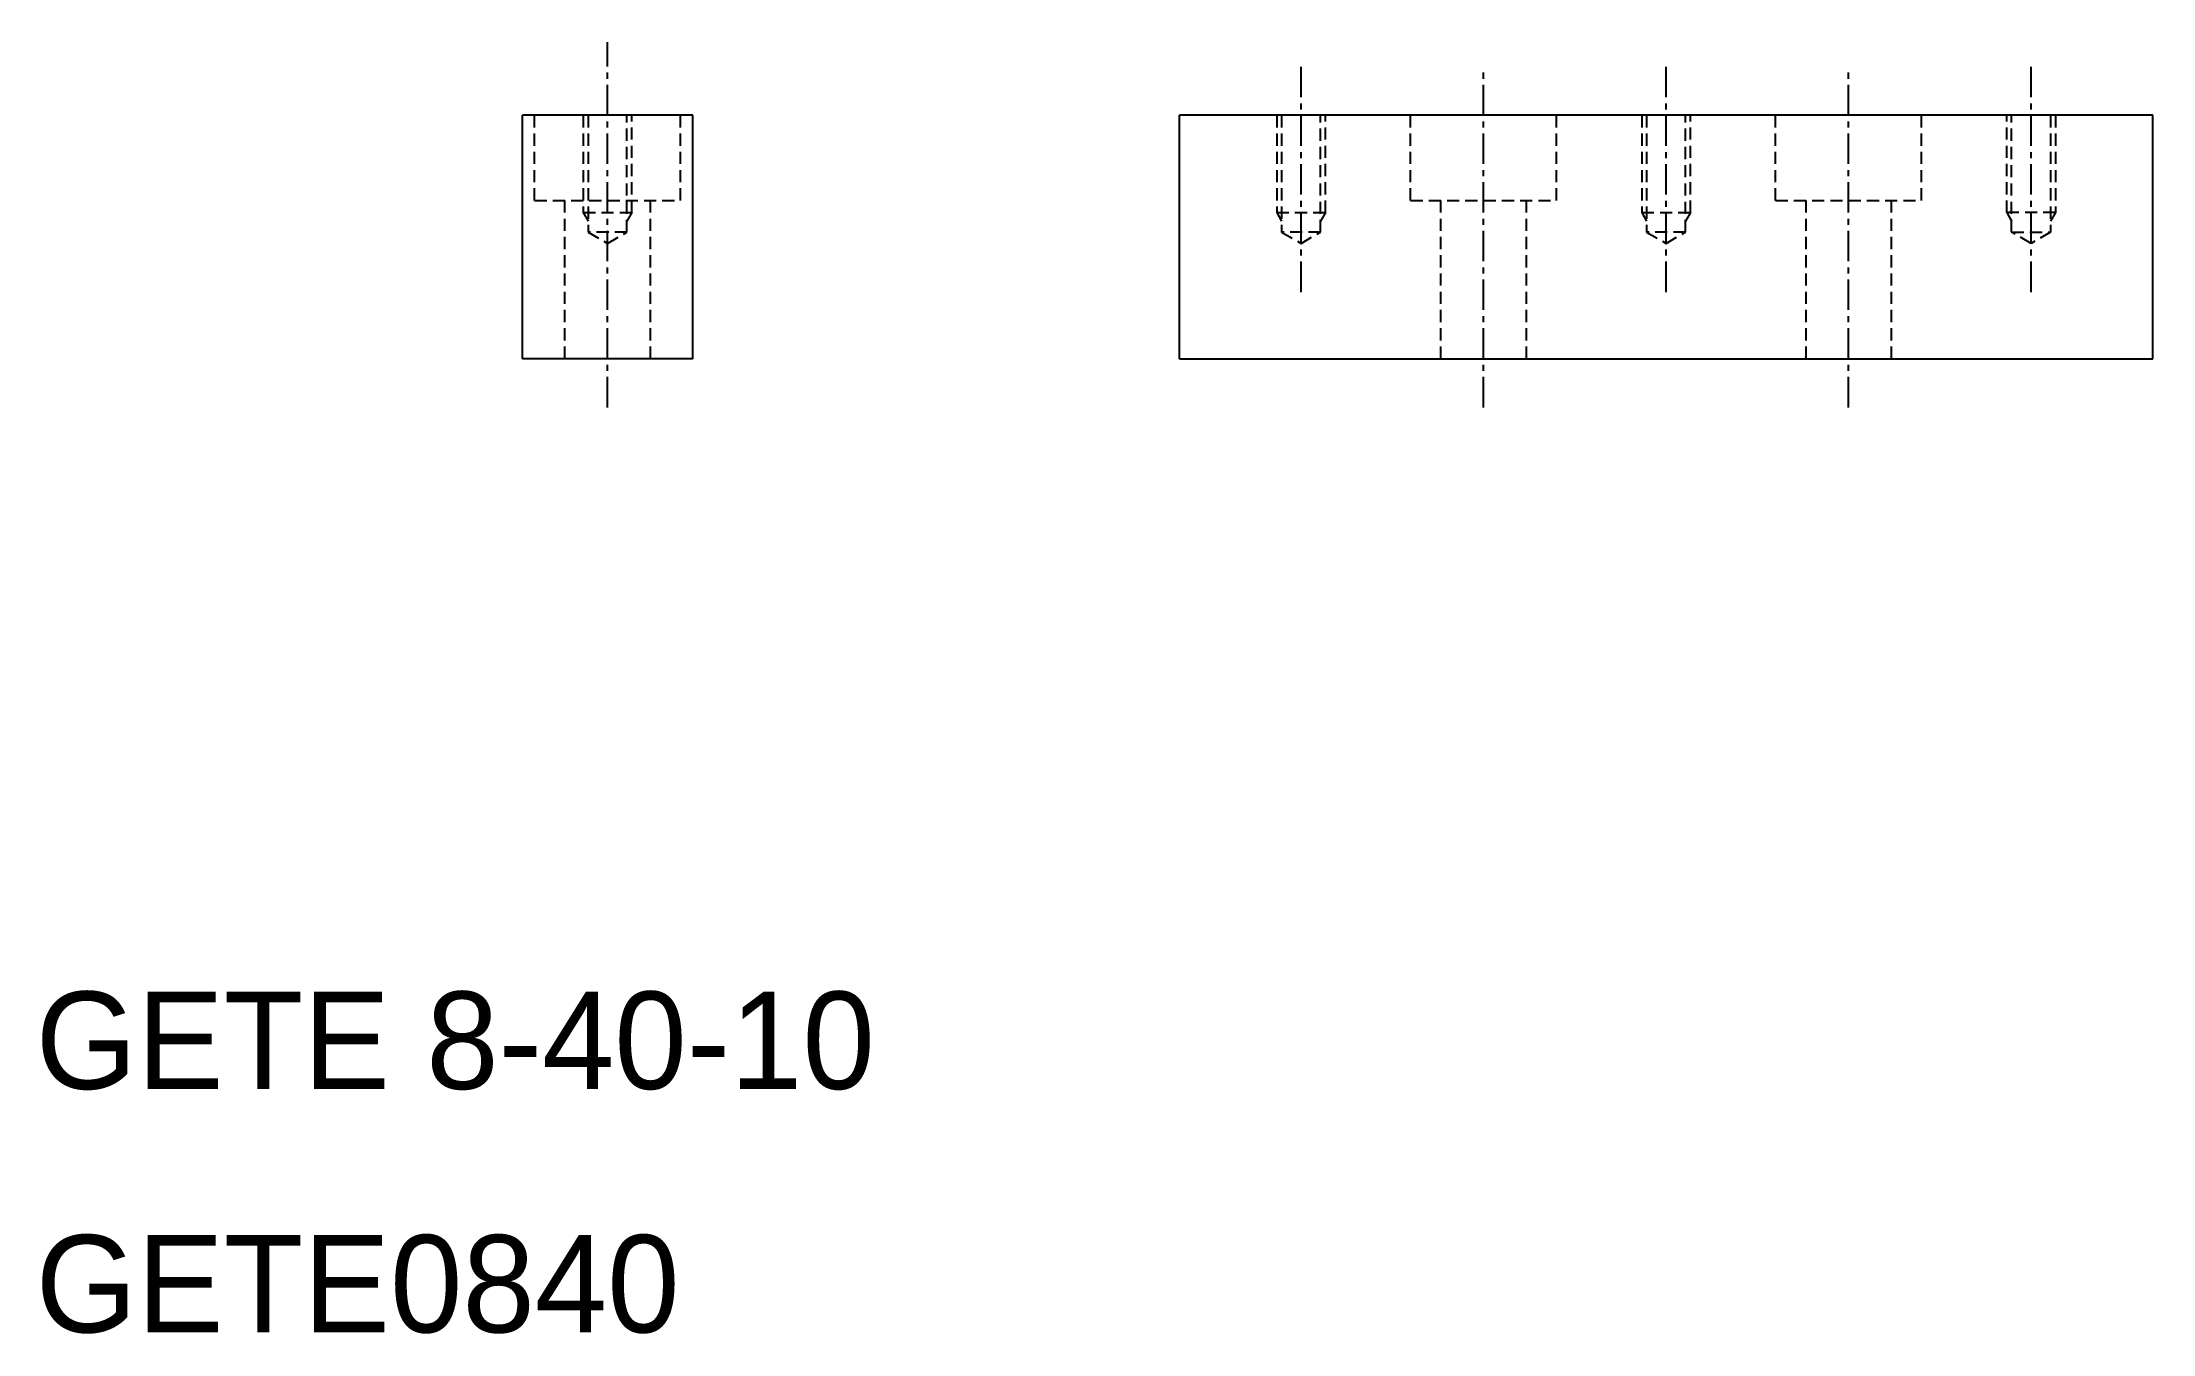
# Model space of a CAD drawing. Extents: x 10.3 to 97, y 9.9 to 63.
import ezdxf

# ---------------------------------------------------------------- set-up
doc = ezdxf.new("R2010")
doc.units = 0
doc.linetypes.add('CENTER', pattern=[2, 1.25, -0.25, 0.25, -0.25])
doc.linetypes.add('DASHED', pattern=[0.75, 0.5, -0.25])
doc.layers.get('0').update_dxf_attribs({"linetype": 'CONTINUOUS'})
doc.layers.add('CENTER', color=1, linetype='CENTER')

msp = doc.modelspace()

# ---------------------------------------------------------------- linework, layer by layer
at = {"color": 7, "linetype": 'CONTINUOUS'}
for p, q in [((37, 60), (30, 60)), ((30, 50), (30, 60)), ((37, 50), (37, 60)), ((57, 50), (57, 60)), ((97, 60), (57, 60)), ((97, 50), (97, 60)), ((37, 50), (30, 50)), ((57, 50), (97, 50))]:
    msp.add_line(p, q, dxfattribs=at)
at = {"color": 3, "linetype": 'DASHED'}
for p, q in [((30.5, 56.5), (30.5, 60)), ((32.5, 60), (32.5, 56)), ((32.7, 60), (32.7, 55.2)), ((34.3, 55.2), (34.3, 60)), ((34.5, 56), (34.5, 60)), ((36.5, 56.5), (36.5, 60)), ((61, 60), (61, 56)), ((61.2, 60), (61.2, 55.2)), ((62.8, 55.2), (62.8, 60)), ((63, 56), (63, 60)), ((66.5, 56.5), (66.5, 60)), ((72.5, 56.5), (72.5, 60)), ((76, 60), (76, 56)), ((76.2, 60), (76.2, 55.2)), ((77.8, 55.2), (77.8, 60)), ((78, 56), (78, 60)), ((81.5, 56.5), (81.5, 60)), ((87.5, 56.5), (87.5, 60)), ((91, 56), (91, 60)), ((91.2, 55.2), (91.2, 60)), ((92.8, 60), (92.8, 55.2)), ((93, 60), (93, 56)), ((30.5, 56.5), (36.5, 56.5)), ((31.75, 50), (31.75, 56.5)), ((35.25, 56.5), (35.25, 50)), ((66.5, 56.5), (72.5, 56.5)), ((67.75, 50), (67.75, 56.5)), ((71.25, 56.5), (71.25, 50)), ((81.5, 56.5), (87.5, 56.5)), ((82.75, 50), (82.75, 56.5)), ((86.25, 56.5), (86.25, 50)), ((32.5, 56), (34.5, 56)), ((32.5, 56), (32.7, 55.654)), ((34.5, 56), (34.3, 55.654)), ((61, 56), (63, 56)), ((61, 56), (61.2, 55.654)), ((63, 56), (62.8, 55.654)), ((76, 56), (78, 56)), ((76, 56), (76.2, 55.654)), ((78, 56), (77.8, 55.654)), ((93, 56), (91, 56)), ((91, 56), (91.2, 55.654)), ((93, 56), (92.8, 55.654)), ((34.3, 55.2), (32.7, 55.2)), ((32.7, 55.2), (33.5, 54.738)), ((33.5, 54.738), (34.3, 55.2)), ((62.8, 55.2), (61.2, 55.2)), ((61.2, 55.2), (62, 54.738)), ((62, 54.738), (62.8, 55.2)), ((77.8, 55.2), (76.2, 55.2)), ((76.2, 55.2), (77, 54.738)), ((77, 54.738), (77.8, 55.2)), ((91.2, 55.2), (92.8, 55.2)), ((92, 54.738), (91.2, 55.2)), ((92.8, 55.2), (92, 54.738))]:
    msp.add_line(p, q, dxfattribs=at)
at = {"layer": 'CENTER', "color": 1, "linetype": 'CENTER'}
for p, q in [((33.5, 48), (33.5, 63)), ((62, 52.738), (62, 62)), ((69.5, 48), (69.5, 62)), ((77, 52.738), (77, 62)), ((84.5, 48), (84.5, 62)), ((92, 52.738), (92, 62))]:
    msp.add_line(p, q, dxfattribs=at)

# ---------------------------------------------------------------- texts
at = {"color": 7, "linetype": 'CONTINUOUS'}
for s, p in [('GETE 8-40-10', (10, 20)), ('GETE0840', (10, 10))]:
    msp.add_text(s, height=4, dxfattribs=at).set_placement(p)

doc.saveas('drawing.dxf')
